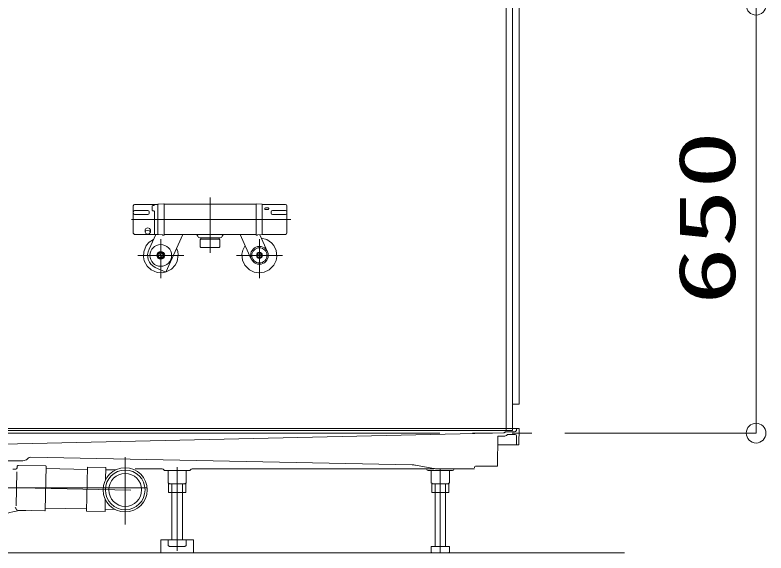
# Model space of a CAD drawing. Units: millimetres on the paper. Extents: x -305 to 305, y -152 to 152.
# Drawn here: x -190.61 to -167.78, y 32.41 to 48.75 of the extents above; entities that cross this region are included whole.
import ezdxf
from ezdxf.enums import TextEntityAlignment as Align

# ---------------------------------------------------------------- set-up
doc = ezdxf.new("R2010")
doc.units = ezdxf.units.MM
doc.linetypes.add('LONG_CHAIN', pattern=[21, 18, -1, 1, -1])
doc.linetypes.add('LONG_DOUBLE_CHAIN', pattern=[21.8, 18, -1, 0.6, -0.6, 0.6, -1])
doc.layers.add('0-0_0', color=7, linetype='Continuous', lineweight=9)
doc.layers.add('0-1_VIEW0002', color=7, linetype='Continuous', lineweight=9)
doc.styles.add('ＭＳ ゴシック', font='')
doc.styles.get('ＭＳ ゴシック').set_extended_font_data('MS Gothic')

# ---------------------------------------------------------------- blocks, each defined once
blk = doc.blocks.new('_ORIGIN')
at = {"layer": '0-0_0'}
blk.add_line((0, 0), (-1, 0), dxfattribs=at)
blk.add_circle((0, 0), 0.5, dxfattribs=at)

msp = doc.modelspace()

# ---------------------------------------------------------------- linework, layer by layer
at = {"layer": '0-1_VIEW0002', "color": 5}
for p, q in [((-175.284, 36.933), (-175.284, 76.053)), ((-175.684, 36.133), (-175.684, 75.853)), ((-175.484, 36.133), (-175.484, 75.853)), ((-187.018, 42.961), (-187.018, 42.131)), ((-186.268, 43.001), (-186.978, 43.001)), ((-186.448, 42.826), (-186.448, 42.944)), ((-186.428, 42.964), (-186.398, 42.964)), ((-186.378, 42.984), (-186.378, 42.995)), ((-186.268, 42.999), (-186.268, 42.546)), ((-186.091, 43.018), (-186.259, 43.009)), ((-186.084, 43.012), (-186.084, 42.546)), ((-183.284, 43.008), (-186.084, 43.008)), ((-186.084, 42.086), (-186.084, 43.008)), ((-183.284, 43.012), (-183.284, 42.546)), ((-183.284, 42.084), (-183.284, 43.008)), ((-183.278, 43.018), (-183.11, 43.009)), ((-183.101, 43.001), (-182.39, 43.001)), ((-183.1, 42.999), (-183.1, 42.546)), ((-182.35, 42.546), (-182.35, 42.961)), ((-182.35, 42.961), (-182.35, 42.131)), ((-186.978, 42.816), (-186.578, 42.816)), ((-186.978, 42.696), (-186.578, 42.696)), ((-186.538, 42.776), (-186.538, 42.736)), ((-186.398, 42.806), (-186.429, 42.806)), ((-186.398, 42.806), (-186.428, 42.806)), ((-186.378, 42.091), (-186.378, 42.786)), ((-183.021, 42.863), (-183.021, 42.873)), ((-183.001, 42.893), (-182.919, 42.893)), ((-183.001, 42.843), (-182.919, 42.843)), ((-182.92, 42.893), (-183, 42.893)), ((-182.92, 42.843), (-183, 42.843)), ((-182.899, 42.873), (-182.899, 42.863)), ((-182.83, 42.776), (-182.83, 42.736)), ((-182.39, 42.816), (-182.79, 42.816)), ((-182.39, 42.696), (-182.79, 42.696)), ((-186.268, 42.094), (-186.268, 42.546)), ((-186.084, 42.068), (-186.084, 42.546)), ((-183.284, 42.068), (-183.284, 42.546)), ((-183.1, 42.094), (-183.1, 42.546)), ((-186.657, 42.243), (-186.657, 42.154)), ((-186.499, 42.243), (-186.499, 42.154)), ((-186.268, 42.091), (-186.978, 42.091)), ((-186.539, 41.638), (-186.333, 42.091)), ((-186.139, 42.077), (-186.259, 42.084)), ((-186.09, 42.062), (-186.114, 42.062)), ((-183.284, 42.084), (-186.084, 42.084)), ((-186.031, 40.944), (-185.513, 42.084)), ((-183.43, 41.341), (-183.768, 42.084)), ((-183.278, 42.062), (-183.254, 42.062)), ((-183.229, 42.077), (-183.11, 42.084)), ((-182.939, 41.565), (-183.173, 42.081)), ((-183.1, 42.091), (-182.39, 42.091)), ((-184.373, 41.986), (-184.996, 41.986)), ((-184.964, 41.942), (-184.984, 41.922)), ((-184.984, 41.922), (-184.984, 41.712)), ((-184.964, 41.986), (-184.964, 41.942)), ((-184.404, 41.942), (-184.964, 41.942)), ((-184.404, 41.986), (-184.404, 41.942)), ((-184.384, 41.922), (-184.404, 41.942)), ((-184.384, 41.712), (-184.384, 41.922)), ((-184.984, 41.712), (-184.964, 41.692)), ((-184.964, 41.692), (-184.404, 41.692)), ((-184.404, 41.692), (-184.384, 41.712)), ((-186.272, 41.473), (-186.111, 41.4)), ((-186.257, 41.506), (-186.097, 41.433)), ((-183.097, 41.477), (-183.273, 41.466)), ((-183.095, 41.441), (-183.271, 41.43)), ((-186.031, 40.944), (-186.35, 41.089))]:
    msp.add_line(p, q, dxfattribs=at)
at = {"layer": '0-1_VIEW0002'}
for p, q in [((-168.082, 48.453), (-168.082, 36.653)), ((-175.284, 36.933), (-175.484, 36.933)), ((-209.884, 36.133), (-175.484, 36.133)), ((-175.284, 36.193), (-195.083, 36.193)), ((-175.684, 36.093), (-175.425, 36.093)), ((-175.365, 36.174), (-175.365, 36.152)), ((-175.293, 35.713), (-175.284, 36.193)), ((-176.184, 36.053), (-190.984, 35.713)), ((-176.184, 36.053), (-175.764, 36.062)), ((-175.933, 35.956), (-175.753, 35.96)), ((-175.629, 36.011), (-175.41, 36.011)), ((-175.365, 35.713), (-175.37, 35.972)), ((-175.313, 35.693), (-175.937, 35.693)), ((-190.377, 35.213), (-191.201, 35.213)), ((-190.236, 35.272), (-190.214, 35.293)), ((-190.142, 35.322), (-178.536, 35.09)), ((-190.678, 34.962), (-190.592, 34.962)), ((-190.551, 35.033), (-190.552, 35.001)), ((-189.681, 35.055), (-190.511, 35.072)), ((-189.671, 35.045), (-189.698, 33.705)), ((-189.672, 34.978), (-188.412, 34.952)), ((-188.41, 35.021), (-188.438, 33.681)), ((-187.851, 35.01), (-188.41, 35.021)), ((-187.851, 35.01), (-187.858, 34.638)), ((-187.55, 34.934), (-187.852, 34.94)), ((-186.96, 34.973), (-186.143, 34.973)), ((-185.225, 34.973), (-177.884, 34.973)), ((-178.434, 35.079), (-177.941, 34.984)), ((-178.094, 34.953), (-178.094, 34.973)), ((-176.648, 34.973), (-177.827, 34.973)), ((-177.275, 34.953), (-177.275, 34.973)), ((-190.555, 34.875), (-190.576, 33.847)), ((-185.317, 34.913), (-186.052, 34.913)), ((-185.961, 34.913), (-185.961, 34.54)), ((-185.407, 34.913), (-185.407, 34.54)), ((-177.314, 34.913), (-178.054, 34.913)), ((-177.961, 34.913), (-177.961, 34.54)), ((-177.407, 34.913), (-177.407, 34.54)), ((-185.914, 34.513), (-185.961, 34.54)), ((-185.944, 34.513), (-185.944, 34.253)), ((-185.914, 34.513), (-185.454, 34.513)), ((-185.844, 34.513), (-185.844, 32.813)), ((-185.524, 34.513), (-185.524, 32.813)), ((-185.407, 34.54), (-185.454, 34.513)), ((-177.914, 34.513), (-177.961, 34.54)), ((-177.944, 34.513), (-177.944, 34.253)), ((-177.914, 34.513), (-177.454, 34.513)), ((-177.844, 34.513), (-177.844, 32.613)), ((-177.524, 34.513), (-177.524, 32.613)), ((-177.407, 34.54), (-177.454, 34.513)), ((-185.944, 34.253), (-185.424, 34.253)), ((-177.944, 34.253), (-177.424, 34.253)), ((-187.87, 34.042), (-187.878, 33.67)), ((-189.708, 33.696), (-190.538, 33.713)), ((-189.697, 33.778), (-188.436, 33.753)), ((-187.878, 33.67), (-188.438, 33.681)), ((-187.575, 33.734), (-187.876, 33.74)), ((-186.184, 32.813), (-186.184, 32.413)), ((-185.961, 32.813), (-185.961, 32.64)), ((-185.961, 32.813), (-185.407, 32.813)), ((-185.407, 32.813), (-185.407, 32.64)), ((-185.914, 32.613), (-185.961, 32.64)), ((-185.914, 32.613), (-185.454, 32.613)), ((-185.407, 32.64), (-185.454, 32.613)), ((-177.961, 32.613), (-177.407, 32.613)), ((-177.961, 32.613), (-177.961, 32.44)), ((-177.914, 32.413), (-177.961, 32.44)), ((-177.407, 32.44), (-177.454, 32.413)), ((-177.407, 32.613), (-177.407, 32.44)), ((-172.081, 32.413), (-212.884, 32.413)), ((-185.184, 32.413), (-186.184, 32.413)), ((-177.914, 32.413), (-177.454, 32.413))]:
    msp.add_line(p, q, dxfattribs=at)
at = {"layer": '0-1_VIEW0002', "color": 5, "linetype": 'LONG_CHAIN'}
for p, q in [((-184.684, 41.527), (-184.684, 43.211)), ((-182.226, 42.54), (-187.07, 42.54)), ((-186.184, 41.944), (-186.184, 40.758)), ((-183.184, 41.944), (-183.184, 40.758)), ((-186.878, 41.453), (-185.477, 41.453)), ((-183.878, 41.453), (-182.477, 41.453))]:
    msp.add_line(p, q, dxfattribs=at)
at = {"layer": '0-1_VIEW0002', "linetype": 'LONG_DOUBLE_CHAIN'}
msp.add_line((-217.5, 36.053), (-168.084, 36.053), dxfattribs=at)
at = {"layer": '0-1_VIEW0002', "linetype": 'LONG_CHAIN'}
for p, q in [((-187.264, 35.327), (-187.264, 33.274)), ((-185.684, 35.019), (-185.684, 32.48)), ((-177.684, 34.973), (-177.684, 32.413)), ((-192.864, 34.393), (-186.597, 34.393)), ((-190.484, 34.393), (-187.093, 34.324))]:
    msp.add_line(p, q, dxfattribs=at)
at = {"layer": '0-1_VIEW0002', "color": 5}
for points in [[(-186.657, 42.217), (-186.659, 42.23), (-186.636, 42.27), (-186.578, 42.287), (-186.521, 42.27), (-186.497, 42.23), (-186.499, 42.217)], [(-185.701, 41.671), (-185.668, 41.572), (-185.655, 41.468), (-185.687, 41.269), (-185.744, 41.159), (-185.857, 41.037), (-186.015, 40.951), (-186.135, 40.926), (-186.296, 40.935), (-186.479, 41.013), (-186.601, 41.126), (-186.687, 41.284), (-186.712, 41.404), (-186.702, 41.565), (-186.625, 41.748), (-186.531, 41.854), (-186.404, 41.936)], [(-183.127, 41.98), (-182.954, 41.93), (-182.812, 41.831), (-182.744, 41.748), (-182.674, 41.597), (-182.655, 41.418), (-182.678, 41.297), (-182.748, 41.152), (-182.89, 41.013), (-183.041, 40.943), (-183.22, 40.924), (-183.341, 40.947), (-183.485, 41.017), (-183.625, 41.159), (-183.695, 41.31), (-183.713, 41.49), (-183.69, 41.612), (-183.619, 41.757)]]:
    msp.add_lwpolyline(points, dxfattribs=at)
msp.add_lwpolyline([(-186.499, 42.154), (-186.522, 42.115), (-186.578, 42.098), (-186.634, 42.115), (-186.657, 42.154), (-186.634, 42.194), (-186.578, 42.21), (-186.522, 42.194)], close=True, dxfattribs=at)
at = {"layer": '0-1_VIEW0002'}
for points in [[(-175.933, 35.956), (-175.948, 35.053), (-176.588, 35.053)], [(-185.944, 34.513), (-185.424, 34.513), (-185.424, 34.253)], [(-177.944, 34.513), (-177.424, 34.513), (-177.424, 34.253)], [(-186.184, 32.813), (-185.184, 32.813), (-185.184, 32.413)]]:
    msp.add_lwpolyline(points, dxfattribs=at)
at = {"layer": '0-1_VIEW0002', "color": 5}
for centre, radius in [((-186.184, 41.453), 0.33), ((-186.184, 41.453), 0.12), ((-183.184, 41.453), 0.27), ((-183.184, 41.453), 0.23), ((-186.184, 41.453), 0.09), ((-183.184, 41.453), 0.09)]:
    msp.add_circle(centre, radius, dxfattribs=at)
at = {"layer": '0-1_VIEW0002'}
for radius in [0.67, 0.604, 0.5]:
    msp.add_circle((-187.264, 34.328), radius, dxfattribs=at)
at = {"layer": '0-1_VIEW0002', "color": 5}
for centre, radius, start, end in [((-186.978, 42.961), 0.04, 90, 180), ((-186.428, 42.944), 0.02, 90, 180), ((-186.398, 42.984), 0.02, 270, 0), ((-186.372, 42.995), 0.006, 90, 180), ((-186.258, 42.999), 0.01, 93.1108, 180), ((-186.09, 43.012), 0.006, 0, 93.1108), ((-183.278, 43.012), 0.006, 86.8892, 180), ((-183.11, 42.999), 0.01, 0, 86.8892), ((-182.39, 42.961), 0.04, 0, 90), ((-186.978, 42.776), 0.04, 90, 180), ((-186.978, 42.736), 0.04, 180, 270), ((-186.578, 42.776), 0.04, 0, 90), ((-186.578, 42.736), 0.04, 270, 0), ((-186.428, 42.826), 0.02, 180, 270), ((-186.398, 42.786), 0.02, 0, 90), ((-183.001, 42.873), 0.02, 90, 180), ((-183.001, 42.863), 0.02, 180, 270), ((-182.919, 42.873), 0.02, 0, 90), ((-182.919, 42.863), 0.02, 270, 0), ((-182.79, 42.776), 0.04, 90, 180), ((-182.79, 42.736), 0.04, 180, 270), ((-182.39, 42.776), 0.04, 0, 90), ((-182.39, 42.736), 0.04, 270, 0), ((-186.978, 42.131), 0.04, 180, 270), ((-186.258, 42.094), 0.01, 180, 266.8891), ((-186.14, 42.057), 0.02, 29.9706, 86.8892), ((-186.114, 42.072), 0.01, 209.9706, 270), ((-186.09, 42.068), 0.006, 270, 0), ((-185.114, 42.024), 0.06, 10.564, 90), ((-184.996, 42.046), 0.06, 190.564, 270), ((-184.373, 42.046), 0.06, 270, 349.436), ((-184.255, 42.024), 0.06, 90, 169.436), ((-183.278, 42.068), 0.006, 180, 270), ((-183.254, 42.072), 0.01, 270, 330.0294), ((-183.228, 42.057), 0.02, 93.1108, 150.0294), ((-183.11, 42.094), 0.01, 273.1108, 0), ((-182.39, 42.131), 0.04, 270, 0), ((-186.184, 41.453), 0.4, 152.5438, 245.5425), ((-186.184, 41.453), 0.07, 170.4425, 320.6415), ((-186.184, 41.453), 0.07, 350.4425, 140.6415), ((-183.184, 41.453), 0.07, 18.6021, 168.8026), ((-183.184, 41.453), 0.07, 198.6036, 348.8011)]:
    msp.add_arc(centre, radius, start, end, dxfattribs=at)
at = {"layer": '0-1_VIEW0002'}
for centre, radius, start, end in [((-175.765, 36.122), 0.06, 271.1458, 312.5597), ((-175.684, 36.033), 0.06, 90, 132.5598), ((-175.425, 36.153), 0.06, 270, 359), ((-175.345, 36.173), 0.02, 90, 179), ((-175.756, 36.12), 0.16, 271.1458, 312.0236), ((-175.622, 35.971), 0.04, 100.2643, 132.0236), ((-175.41, 35.971), 0.04, 1, 90), ((-175.345, 35.713), 0.02, 181, 270), ((-175.313, 35.713), 0.02, 270, 359), ((-190.377, 35.413), 0.2, 270, 315), ((-190.144, 35.222), 0.1, 88.8542, 135), ((-190.592, 35.002), 0.04, 270, 358.8333), ((-190.511, 35.032), 0.04, 88.8333, 178.8333), ((-189.681, 35.045), 0.01, 358.8333, 88.8333), ((-186.143, 34.913), 0.06, 23.5782, 90), ((-186.052, 34.953), 0.04, 203.5781, 270), ((-185.317, 34.953), 0.04, 270, 336.4219), ((-185.225, 34.913), 0.06, 90, 156.4218), ((-178.548, 34.49), 0.6, 79.0578, 88.8542), ((-178.054, 34.953), 0.04, 181, 270), ((-177.827, 35.573), 0.6, 259.0578, 270), ((-177.315, 34.953), 0.04, 270, 359), ((-176.588, 34.993), 0.06, 90, 179), ((-190.315, 32.108), 1.6, 88.8333, 145.8572), ((-190.617, 33.751), 0.04, 1.1307, 85.5), ((-190.537, 33.753), 0.04, 181.1308, 268.8333), ((-189.708, 33.706), 0.01, 268.8333, 358.8333)]:
    msp.add_arc(centre, radius, start, end, dxfattribs=at)

# ---------------------------------------------------------------- block references
at = {"layer": '0-1_VIEW0002', "xscale": 0.6, "yscale": 0.6}
for p, rotation in [((-168.082, 49.053), 90), ((-168.082, 36.053), 270)]:
    msp.add_blockref('_ORIGIN', p, dxfattribs=dict(at, rotation=rotation))

# ---------------------------------------------------------------- texts
at = {"layer": '0-1_VIEW0002', "style": 'ＭＳ ゴシック', "width": 1.5}
msp.add_text('650', height=1.73, rotation=90, dxfattribs=at).set_placement((-168.199, 39.94), align=Align.BOTTOM_LEFT)

doc.saveas('drawing.dxf')
